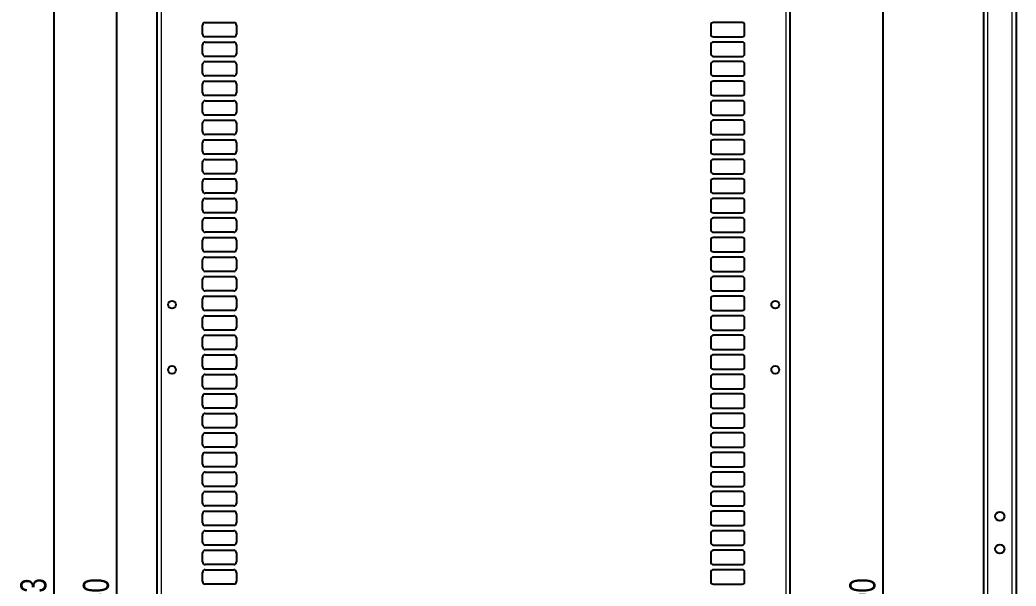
# Model space of a CAD drawing. Header units: millimetres. Extents: x -620 to 849, y 148 to 1992.
# Drawn here: x -620 to 144, y 1124 to 1558 of the extents above; entities that cross this region are included whole.
import ezdxf

# ---------------------------------------------------------------- set-up
doc = ezdxf.new("R2010")
doc.units = ezdxf.units.MM
doc.layers.add('FORMAT', color=7, linetype='Continuous')
doc.styles.add('SLDTEXTSTYLE0', font='TXT', dxfattribs={"width": 0.75})
doc.dimstyles.new('SLDDIMSTYLE0', dxfattribs={"dimtxt": 20, "dimasz": 10, "dimexe": 0, "dimexo": 0.0625, "dimgap": 5, "dimtad": 2, "dimdec": 1, "dimrnd": 1e-09, "dimzin": 12, "dimdsep": 46, "dimtxsty": 'SLDTEXTSTYLE0', "dimsah": 1, "dimcen": 0.09, "dimadec": 0, "dimazin": 3, "dimtfac": 1, "dimtofl": 0, "dimtmove": 0, "dimatfit": 3, "dimfxl": 0, "dimfrac": 2, "dimtolj": 1, "dimtzin": 12, "dimarcsym": 0})

# ---------------------------------------------------------------- blocks, each defined once
blk = doc.blocks.new('_D')
at = {"layer": 'FORMAT'}
for p, q in [((-486.4, 1856.06), (-595.04, 1856.06)), ((-594.04, 1856.06), (-594.04, 373.04)), ((-486.4, 373.04), (-595.04, 373.04))]:
    blk.add_line(p, q, dxfattribs=at)
for points in [[(-594.04, 1856.06), (-595.58, 1846.06), (-592.5, 1846.06)], [(-594.04, 373.04), (-592.5, 383.04), (-595.58, 383.04)]]:
    blk.add_solid(points, dxfattribs=at)
at = {"layer": 'FORMAT', "insert": (-619.82, 1085), "char_height": 20, "attachment_point": 1, "rotation": 90, "style": 'SLDTEXTSTYLE0'}
blk.add_mtext('1483', dxfattribs=at)
blk = doc.blocks.new('_D_2')
at = {"layer": 'FORMAT'}
for p, q in [((-40.38, 1764.55), (43.26, 1764.55)), ((42.26, 1764.55), (42.26, 464.55)), ((-40.38, 464.55), (43.26, 464.55))]:
    blk.add_line(p, q, dxfattribs=at)
for points in [[(42.26, 1764.55), (40.72, 1754.55), (43.8, 1754.55)], [(42.26, 464.55), (43.8, 474.55), (40.72, 474.55)]]:
    blk.add_solid(points, dxfattribs=at)
at = {"layer": 'FORMAT', "insert": (16.48, 1085), "char_height": 20, "attachment_point": 1, "rotation": 90, "style": 'SLDTEXTSTYLE0'}
blk.add_mtext('1300', dxfattribs=at)
blk = doc.blocks.new('_D_5')
at = {"layer": 'FORMAT'}
for p, q in [((-499.9, 1839.55), (-547.04, 1839.55)), ((-546.04, 1839.55), (-546.04, 389.55)), ((-499.9, 389.55), (-547.04, 389.55))]:
    blk.add_line(p, q, dxfattribs=at)
for points in [[(-546.04, 1839.55), (-547.58, 1829.55), (-544.5, 1829.55)], [(-546.04, 389.55), (-544.5, 399.55), (-547.58, 399.55)]]:
    blk.add_solid(points, dxfattribs=at)
at = {"layer": 'FORMAT', "insert": (-571.82, 1085), "char_height": 20, "attachment_point": 1, "rotation": 90, "style": 'SLDTEXTSTYLE0'}
blk.add_mtext('1450', dxfattribs=at)

msp = doc.modelspace()

# ---------------------------------------------------------------- linework, layer by layer
at = {"color": 7, "linetype": 'Continuous', "lineweight": 25}
for p, q in [((-514.89, 373.05), (-514.89, 1856.05)), ((-28.89, 373.05), (-28.89, 1856.05)), ((144.44, 1856.05), (144.44, 384.43)), ((119.44, 1826.85), (119.44, 392.05)), ((-479.89, 1547.05), (-479.89, 1554.05)), ((-477.89, 1556.05), (-455.89, 1556.05)), ((-453.89, 1554.05), (-453.89, 1547.05)), ((-89.89, 1554.05), (-89.89, 1547.05)), ((-65.89, 1556.05), (-87.89, 1556.05)), ((-63.89, 1547.05), (-63.89, 1554.05)), ((-455.89, 1545.05), (-477.89, 1545.05)), ((-87.89, 1545.05), (-65.89, 1545.05)), ((-479.89, 1532.05), (-479.89, 1539.05)), ((-477.89, 1541.05), (-455.89, 1541.05)), ((-453.89, 1539.05), (-453.89, 1532.05)), ((-89.89, 1539.05), (-89.89, 1532.05)), ((-65.89, 1541.05), (-87.89, 1541.05)), ((-63.89, 1532.05), (-63.89, 1539.05)), ((-455.89, 1530.05), (-477.89, 1530.05)), ((-87.89, 1530.05), (-65.89, 1530.05)), ((-479.89, 1517.05), (-479.89, 1524.05)), ((-477.89, 1526.05), (-455.89, 1526.05)), ((-453.89, 1524.05), (-453.89, 1517.05)), ((-89.89, 1524.05), (-89.89, 1517.05)), ((-65.89, 1526.05), (-87.89, 1526.05)), ((-63.89, 1517.05), (-63.89, 1524.05)), ((-455.89, 1515.05), (-477.89, 1515.05)), ((-87.89, 1515.05), (-65.89, 1515.05)), ((-479.89, 1502.05), (-479.89, 1509.05)), ((-477.89, 1511.05), (-455.89, 1511.05)), ((-453.89, 1509.05), (-453.89, 1502.05)), ((-89.89, 1509.05), (-89.89, 1502.05)), ((-65.89, 1511.05), (-87.89, 1511.05)), ((-63.89, 1502.05), (-63.89, 1509.05)), ((-455.89, 1500.05), (-477.89, 1500.05)), ((-87.89, 1500.05), (-65.89, 1500.05)), ((-479.89, 1487.05), (-479.89, 1494.05)), ((-477.89, 1496.05), (-455.89, 1496.05)), ((-453.89, 1494.05), (-453.89, 1487.05)), ((-89.89, 1494.05), (-89.89, 1487.05)), ((-65.89, 1496.05), (-87.89, 1496.05)), ((-63.89, 1487.05), (-63.89, 1494.05)), ((-455.89, 1485.05), (-477.89, 1485.05)), ((-87.89, 1485.05), (-65.89, 1485.05)), ((-479.89, 1472.05), (-479.89, 1479.05)), ((-477.89, 1481.05), (-455.89, 1481.05)), ((-453.89, 1479.05), (-453.89, 1472.05)), ((-89.89, 1479.05), (-89.89, 1472.05)), ((-65.89, 1481.05), (-87.89, 1481.05)), ((-63.89, 1472.05), (-63.89, 1479.05)), ((-455.89, 1470.05), (-477.89, 1470.05)), ((-87.89, 1470.05), (-65.89, 1470.05)), ((-479.89, 1457.05), (-479.89, 1464.05)), ((-477.89, 1466.05), (-455.89, 1466.05)), ((-453.89, 1464.05), (-453.89, 1457.05)), ((-89.89, 1464.05), (-89.89, 1457.05)), ((-65.89, 1466.05), (-87.89, 1466.05)), ((-63.89, 1457.05), (-63.89, 1464.05)), ((-455.89, 1455.05), (-477.89, 1455.05)), ((-87.89, 1455.05), (-65.89, 1455.05)), ((-479.89, 1442.05), (-479.89, 1449.05)), ((-477.89, 1451.05), (-455.89, 1451.05)), ((-453.89, 1449.05), (-453.89, 1442.05)), ((-89.89, 1449.05), (-89.89, 1442.05)), ((-65.89, 1451.05), (-87.89, 1451.05)), ((-63.89, 1442.05), (-63.89, 1449.05)), ((-455.89, 1440.05), (-477.89, 1440.05)), ((-87.89, 1440.05), (-65.89, 1440.05)), ((-479.89, 1427.05), (-479.89, 1434.05)), ((-477.89, 1436.05), (-455.89, 1436.05)), ((-453.89, 1434.05), (-453.89, 1427.05)), ((-89.89, 1434.05), (-89.89, 1427.05)), ((-65.89, 1436.05), (-87.89, 1436.05)), ((-63.89, 1427.05), (-63.89, 1434.05)), ((-455.89, 1425.05), (-477.89, 1425.05)), ((-87.89, 1425.05), (-65.89, 1425.05)), ((-479.89, 1412.05), (-479.89, 1419.05)), ((-477.89, 1421.05), (-455.89, 1421.05)), ((-453.89, 1419.05), (-453.89, 1412.05)), ((-89.89, 1419.05), (-89.89, 1412.05)), ((-65.89, 1421.05), (-87.89, 1421.05)), ((-63.89, 1412.05), (-63.89, 1419.05)), ((-455.89, 1410.05), (-477.89, 1410.05)), ((-87.89, 1410.05), (-65.89, 1410.05)), ((-479.89, 1397.05), (-479.89, 1404.05)), ((-477.89, 1406.05), (-455.89, 1406.05)), ((-453.89, 1404.05), (-453.89, 1397.05)), ((-89.89, 1404.05), (-89.89, 1397.05)), ((-65.89, 1406.05), (-87.89, 1406.05)), ((-63.89, 1397.05), (-63.89, 1404.05)), ((-455.89, 1395.05), (-477.89, 1395.05)), ((-87.89, 1395.05), (-65.89, 1395.05)), ((-479.89, 1382.05), (-479.89, 1389.05)), ((-477.89, 1391.05), (-455.89, 1391.05)), ((-453.89, 1389.05), (-453.89, 1382.05)), ((-89.89, 1389.05), (-89.89, 1382.05)), ((-65.89, 1391.05), (-87.89, 1391.05)), ((-63.89, 1382.05), (-63.89, 1389.05)), ((-455.89, 1380.05), (-477.89, 1380.05)), ((-87.89, 1380.05), (-65.89, 1380.05)), ((-479.89, 1367.05), (-479.89, 1374.05)), ((-477.89, 1376.05), (-455.89, 1376.05)), ((-453.89, 1374.05), (-453.89, 1367.05)), ((-89.89, 1374.05), (-89.89, 1367.05)), ((-65.89, 1376.05), (-87.89, 1376.05)), ((-63.89, 1367.05), (-63.89, 1374.05)), ((-455.89, 1365.05), (-477.89, 1365.05)), ((-477.89, 1361.05), (-455.89, 1361.05)), ((-87.89, 1365.05), (-65.89, 1365.05)), ((-65.89, 1361.05), (-87.89, 1361.05)), ((-479.89, 1352.05), (-479.89, 1359.05)), ((-453.89, 1359.05), (-453.89, 1352.05)), ((-89.89, 1359.05), (-89.89, 1352.05)), ((-63.89, 1352.05), (-63.89, 1359.05)), ((-455.89, 1350.05), (-477.89, 1350.05)), ((-477.89, 1346.05), (-455.89, 1346.05)), ((-87.89, 1350.05), (-65.89, 1350.05)), ((-65.89, 1346.05), (-87.89, 1346.05)), ((-479.89, 1337.05), (-479.89, 1344.05)), ((-453.89, 1344.05), (-453.89, 1337.05)), ((-89.89, 1344.05), (-89.89, 1337.05)), ((-63.89, 1337.05), (-63.89, 1344.05)), ((-455.89, 1335.05), (-477.89, 1335.05)), ((-477.89, 1331.05), (-455.89, 1331.05)), ((-87.89, 1335.05), (-65.89, 1335.05)), ((-65.89, 1331.05), (-87.89, 1331.05)), ((-479.89, 1322.05), (-479.89, 1329.05)), ((-453.89, 1329.05), (-453.89, 1322.05)), ((-89.89, 1329.05), (-89.89, 1322.05)), ((-63.89, 1322.05), (-63.89, 1329.05)), ((-455.89, 1320.05), (-477.89, 1320.05)), ((-477.89, 1316.05), (-455.89, 1316.05)), ((-87.89, 1320.05), (-65.89, 1320.05)), ((-65.89, 1316.05), (-87.89, 1316.05)), ((-479.89, 1307.05), (-479.89, 1314.05)), ((-453.89, 1314.05), (-453.89, 1307.05)), ((-89.89, 1314.05), (-89.89, 1307.05)), ((-63.89, 1307.05), (-63.89, 1314.05)), ((-455.89, 1305.05), (-477.89, 1305.05)), ((-477.89, 1301.05), (-455.89, 1301.05)), ((-87.89, 1305.05), (-65.89, 1305.05)), ((-65.89, 1301.05), (-87.89, 1301.05)), ((-479.89, 1292.05), (-479.89, 1299.05)), ((-453.89, 1299.05), (-453.89, 1292.05)), ((-89.89, 1299.05), (-89.89, 1292.05)), ((-63.89, 1292.05), (-63.89, 1299.05)), ((-455.89, 1290.05), (-477.89, 1290.05)), ((-477.89, 1286.05), (-455.89, 1286.05)), ((-87.89, 1290.05), (-65.89, 1290.05)), ((-65.89, 1286.05), (-87.89, 1286.05)), ((-479.89, 1277.05), (-479.89, 1284.05)), ((-453.89, 1284.05), (-453.89, 1277.05)), ((-89.89, 1284.05), (-89.89, 1277.05)), ((-63.89, 1277.05), (-63.89, 1284.05)), ((-455.89, 1275.05), (-477.89, 1275.05)), ((-477.89, 1271.05), (-455.89, 1271.05)), ((-87.89, 1275.05), (-65.89, 1275.05)), ((-65.89, 1271.05), (-87.89, 1271.05)), ((-479.89, 1262.05), (-479.89, 1269.05)), ((-453.89, 1269.05), (-453.89, 1262.05)), ((-89.89, 1269.05), (-89.89, 1262.05)), ((-63.89, 1262.05), (-63.89, 1269.05)), ((-479.89, 1247.05), (-479.89, 1254.05)), ((-455.89, 1260.05), (-477.89, 1260.05)), ((-477.89, 1256.05), (-455.89, 1256.05)), ((-453.89, 1254.05), (-453.89, 1247.05)), ((-89.89, 1254.05), (-89.89, 1247.05)), ((-87.89, 1260.05), (-65.89, 1260.05)), ((-65.89, 1256.05), (-87.89, 1256.05)), ((-63.89, 1247.05), (-63.89, 1254.05)), ((-479.89, 1232.05), (-479.89, 1239.05)), ((-455.89, 1245.05), (-477.89, 1245.05)), ((-477.89, 1241.05), (-455.89, 1241.05)), ((-453.89, 1239.05), (-453.89, 1232.05)), ((-89.89, 1239.05), (-89.89, 1232.05)), ((-87.89, 1245.05), (-65.89, 1245.05)), ((-65.89, 1241.05), (-87.89, 1241.05)), ((-63.89, 1232.05), (-63.89, 1239.05)), ((-479.89, 1217.05), (-479.89, 1224.05)), ((-455.89, 1230.05), (-477.89, 1230.05)), ((-477.89, 1226.05), (-455.89, 1226.05)), ((-453.89, 1224.05), (-453.89, 1217.05)), ((-89.89, 1224.05), (-89.89, 1217.05)), ((-87.89, 1230.05), (-65.89, 1230.05)), ((-65.89, 1226.05), (-87.89, 1226.05)), ((-63.89, 1217.05), (-63.89, 1224.05)), ((-479.89, 1202.05), (-479.89, 1209.05)), ((-455.89, 1215.05), (-477.89, 1215.05)), ((-477.89, 1211.05), (-455.89, 1211.05)), ((-453.89, 1209.05), (-453.89, 1202.05)), ((-89.89, 1209.05), (-89.89, 1202.05)), ((-87.89, 1215.05), (-65.89, 1215.05)), ((-65.89, 1211.05), (-87.89, 1211.05)), ((-63.89, 1202.05), (-63.89, 1209.05)), ((-479.89, 1187.05), (-479.89, 1194.05)), ((-455.89, 1200.05), (-477.89, 1200.05)), ((-477.89, 1196.05), (-455.89, 1196.05)), ((-453.89, 1194.05), (-453.89, 1187.05)), ((-89.89, 1194.05), (-89.89, 1187.05)), ((-87.89, 1200.05), (-65.89, 1200.05)), ((-65.89, 1196.05), (-87.89, 1196.05)), ((-63.89, 1187.05), (-63.89, 1194.05)), ((-479.89, 1172.05), (-479.89, 1179.05)), ((-455.89, 1185.05), (-477.89, 1185.05)), ((-477.89, 1181.05), (-455.89, 1181.05)), ((-453.89, 1179.05), (-453.89, 1172.05)), ((-89.89, 1179.05), (-89.89, 1172.05)), ((-87.89, 1185.05), (-65.89, 1185.05)), ((-65.89, 1181.05), (-87.89, 1181.05)), ((-63.89, 1172.05), (-63.89, 1179.05)), ((-455.89, 1170.05), (-477.89, 1170.05)), ((-87.89, 1170.05), (-65.89, 1170.05)), ((-479.89, 1157.05), (-479.89, 1164.05)), ((-477.89, 1166.05), (-455.89, 1166.05)), ((-453.89, 1164.05), (-453.89, 1157.05)), ((-89.89, 1164.05), (-89.89, 1157.05)), ((-65.89, 1166.05), (-87.89, 1166.05)), ((-63.89, 1157.05), (-63.89, 1164.05)), ((-455.89, 1155.05), (-477.89, 1155.05)), ((-87.89, 1155.05), (-65.89, 1155.05)), ((-479.89, 1142.05), (-479.89, 1149.05)), ((-477.89, 1151.05), (-455.89, 1151.05)), ((-453.89, 1149.05), (-453.89, 1142.05)), ((-89.89, 1149.05), (-89.89, 1142.05)), ((-65.89, 1151.05), (-87.89, 1151.05)), ((-63.89, 1142.05), (-63.89, 1149.05)), ((-455.89, 1140.05), (-477.89, 1140.05)), ((-87.89, 1140.05), (-65.89, 1140.05)), ((-479.89, 1127.05), (-479.89, 1134.05)), ((-477.89, 1136.05), (-455.89, 1136.05)), ((-453.89, 1134.05), (-453.89, 1127.05)), ((-89.89, 1134.05), (-89.89, 1127.05)), ((-65.89, 1136.05), (-87.89, 1136.05)), ((-63.89, 1127.05), (-63.89, 1134.05)), ((-455.89, 1125.05), (-477.89, 1125.05)), ((-87.89, 1125.05), (-65.89, 1125.05))]:
    msp.add_line(p, q, dxfattribs=at)
at = {"color": 8, "linetype": 'Continuous', "lineweight": 18}
for p, q in [((-511.79, 1856.05), (-511.79, 373.05)), ((-31.99, 373.05), (-31.99, 1856.05)), ((122.54, 1856.05), (122.54, 396.68)), ((141.34, 381.53), (141.34, 1856.05))]:
    msp.add_line(p, q, dxfattribs=at)
at = {"color": 7, "linetype": 'Continuous', "lineweight": 25}
for centre, radius in [((-503.39, 1339.55), 3), ((-40.39, 1339.55), 3), ((-503.39, 1289.55), 3), ((-40.39, 1289.55), 3), ((131.94, 1177.05), 3.5), ((131.94, 1152.05), 3.5)]:
    msp.add_circle(centre, radius, dxfattribs=at)
for centre, start, end in [((-477.89, 1554.05), 90, 180), ((-455.89, 1554.05), 0, 90), ((-87.89, 1554.05), 90, 180), ((-65.89, 1554.05), 0, 90), ((-477.89, 1547.05), 180, 270), ((-455.89, 1547.05), 270, 0), ((-87.89, 1547.05), 180, 270), ((-65.89, 1547.05), 270, 0), ((-477.89, 1539.05), 90, 180), ((-455.89, 1539.05), 0, 90), ((-87.89, 1539.05), 90, 180), ((-65.89, 1539.05), 0, 90), ((-477.89, 1532.05), 180, 270), ((-455.89, 1532.05), 270, 0), ((-87.89, 1532.05), 180, 270), ((-65.89, 1532.05), 270, 0), ((-477.89, 1524.05), 90, 180), ((-455.89, 1524.05), 0, 90), ((-87.89, 1524.05), 90, 180), ((-65.89, 1524.05), 0, 90), ((-477.89, 1517.05), 180, 270), ((-455.89, 1517.05), 270, 0), ((-87.89, 1517.05), 180, 270), ((-65.89, 1517.05), 270, 0), ((-477.89, 1509.05), 90, 180), ((-455.89, 1509.05), 0, 90), ((-87.89, 1509.05), 90, 180), ((-65.89, 1509.05), 0, 90), ((-477.89, 1502.05), 180, 270), ((-455.89, 1502.05), 270, 0), ((-87.89, 1502.05), 180, 270), ((-65.89, 1502.05), 270, 0), ((-477.89, 1494.05), 90, 180), ((-455.89, 1494.05), 0, 90), ((-87.89, 1494.05), 90, 180), ((-65.89, 1494.05), 0, 90), ((-477.89, 1487.05), 180, 270), ((-455.89, 1487.05), 270, 0), ((-87.89, 1487.05), 180, 270), ((-65.89, 1487.05), 270, 0), ((-477.89, 1479.05), 90, 180), ((-455.89, 1479.05), 0, 90), ((-87.89, 1479.05), 90, 180), ((-65.89, 1479.05), 0, 90), ((-477.89, 1472.05), 180, 270), ((-455.89, 1472.05), 270, 0), ((-87.89, 1472.05), 180, 270), ((-65.89, 1472.05), 270, 0), ((-477.89, 1464.05), 90, 180), ((-455.89, 1464.05), 0, 90), ((-87.89, 1464.05), 90, 180), ((-65.89, 1464.05), 0, 90), ((-477.89, 1457.05), 180, 270), ((-455.89, 1457.05), 270, 0), ((-87.89, 1457.05), 180, 270), ((-65.89, 1457.05), 270, 0), ((-477.89, 1449.05), 90, 180), ((-455.89, 1449.05), 0, 90), ((-87.89, 1449.05), 90, 180), ((-65.89, 1449.05), 0, 90), ((-477.89, 1442.05), 180, 270), ((-455.89, 1442.05), 270, 0), ((-87.89, 1442.05), 180, 270), ((-65.89, 1442.05), 270, 0), ((-477.89, 1434.05), 90, 180), ((-455.89, 1434.05), 0, 90), ((-87.89, 1434.05), 90, 180), ((-65.89, 1434.05), 0, 90), ((-477.89, 1427.05), 180, 270), ((-455.89, 1427.05), 270, 0), ((-87.89, 1427.05), 180, 270), ((-65.89, 1427.05), 270, 0), ((-477.89, 1419.05), 90, 180), ((-455.89, 1419.05), 0, 90), ((-87.89, 1419.05), 90, 180), ((-65.89, 1419.05), 0, 90), ((-477.89, 1412.05), 180, 270), ((-455.89, 1412.05), 270, 0), ((-87.89, 1412.05), 180, 270), ((-65.89, 1412.05), 270, 0), ((-477.89, 1404.05), 90, 180), ((-455.89, 1404.05), 0, 90), ((-87.89, 1404.05), 90, 180), ((-65.89, 1404.05), 0, 90), ((-477.89, 1397.05), 180, 270), ((-455.89, 1397.05), 270, 0), ((-87.89, 1397.05), 180, 270), ((-65.89, 1397.05), 270, 0), ((-477.89, 1389.05), 90, 180), ((-455.89, 1389.05), 0, 90), ((-87.89, 1389.05), 90, 180), ((-65.89, 1389.05), 0, 90), ((-477.89, 1382.05), 180, 270), ((-455.89, 1382.05), 270, 0), ((-87.89, 1382.05), 180, 270), ((-65.89, 1382.05), 270, 0), ((-477.89, 1374.05), 90, 180), ((-455.89, 1374.05), 0, 90), ((-87.89, 1374.05), 90, 180), ((-65.89, 1374.05), 0, 90), ((-477.89, 1367.05), 180, 270), ((-477.89, 1359.05), 90, 180), ((-455.89, 1367.05), 270, 0), ((-455.89, 1359.05), 0, 90), ((-87.89, 1367.05), 180, 270), ((-87.89, 1359.05), 90, 180), ((-65.89, 1367.05), 270, 0), ((-65.89, 1359.05), 0, 90), ((-477.89, 1352.05), 180, 270), ((-477.89, 1344.05), 90, 180), ((-455.89, 1352.05), 270, 0), ((-455.89, 1344.05), 0, 90), ((-87.89, 1352.05), 180, 270), ((-87.89, 1344.05), 90, 180), ((-65.89, 1352.05), 270, 0), ((-65.89, 1344.05), 0, 90), ((-477.89, 1337.05), 180, 270), ((-477.89, 1329.05), 90, 180), ((-455.89, 1337.05), 270, 0), ((-455.89, 1329.05), 0, 90), ((-87.89, 1337.05), 180, 270), ((-87.89, 1329.05), 90, 180), ((-65.89, 1337.05), 270, 0), ((-65.89, 1329.05), 0, 90), ((-477.89, 1322.05), 180, 270), ((-477.89, 1314.05), 90, 180), ((-455.89, 1322.05), 270, 0), ((-455.89, 1314.05), 0, 90), ((-87.89, 1322.05), 180, 270), ((-87.89, 1314.05), 90, 180), ((-65.89, 1322.05), 270, 0), ((-65.89, 1314.05), 0, 90), ((-477.89, 1307.05), 180, 270), ((-477.89, 1299.05), 90, 180), ((-455.89, 1307.05), 270, 0), ((-455.89, 1299.05), 0, 90), ((-87.89, 1307.05), 180, 270), ((-87.89, 1299.05), 90, 180), ((-65.89, 1307.05), 270, 0), ((-65.89, 1299.05), 0, 90), ((-477.89, 1292.05), 180, 270), ((-477.89, 1284.05), 90, 180), ((-455.89, 1292.05), 270, 0), ((-455.89, 1284.05), 0, 90), ((-87.89, 1292.05), 180, 270), ((-87.89, 1284.05), 90, 180), ((-65.89, 1292.05), 270, 0), ((-65.89, 1284.05), 0, 90), ((-477.89, 1277.05), 180, 270), ((-455.89, 1277.05), 270, 0), ((-87.89, 1277.05), 180, 270), ((-65.89, 1277.05), 270, 0), ((-477.89, 1269.05), 90, 180), ((-455.89, 1269.05), 0, 90), ((-87.89, 1269.05), 90, 180), ((-65.89, 1269.05), 0, 90), ((-477.89, 1262.05), 180, 270), ((-455.89, 1262.05), 270, 0), ((-87.89, 1262.05), 180, 270), ((-65.89, 1262.05), 270, 0), ((-477.89, 1254.05), 90, 180), ((-455.89, 1254.05), 0, 90), ((-87.89, 1254.05), 90, 180), ((-65.89, 1254.05), 0, 90), ((-477.89, 1247.05), 180, 270), ((-455.89, 1247.05), 270, 0), ((-87.89, 1247.05), 180, 270), ((-65.89, 1247.05), 270, 0), ((-477.89, 1239.05), 90, 180), ((-455.89, 1239.05), 0, 90), ((-87.89, 1239.05), 90, 180), ((-65.89, 1239.05), 0, 90), ((-477.89, 1232.05), 180, 270), ((-455.89, 1232.05), 270, 0), ((-87.89, 1232.05), 180, 270), ((-65.89, 1232.05), 270, 0), ((-477.89, 1224.05), 90, 180), ((-455.89, 1224.05), 0, 90), ((-87.89, 1224.05), 90, 180), ((-65.89, 1224.05), 0, 90), ((-477.89, 1217.05), 180, 270), ((-455.89, 1217.05), 270, 0), ((-87.89, 1217.05), 180, 270), ((-65.89, 1217.05), 270, 0), ((-477.89, 1209.05), 90, 180), ((-455.89, 1209.05), 0, 90), ((-87.89, 1209.05), 90, 180), ((-65.89, 1209.05), 0, 90), ((-477.89, 1202.05), 180, 270), ((-455.89, 1202.05), 270, 0), ((-87.89, 1202.05), 180, 270), ((-65.89, 1202.05), 270, 0), ((-477.89, 1194.05), 90, 180), ((-455.89, 1194.05), 0, 90), ((-87.89, 1194.05), 90, 180), ((-65.89, 1194.05), 0, 90), ((-477.89, 1187.05), 180, 270), ((-455.89, 1187.05), 270, 0), ((-87.89, 1187.05), 180, 270), ((-65.89, 1187.05), 270, 0), ((-477.89, 1179.05), 90, 180), ((-455.89, 1179.05), 0, 90), ((-87.89, 1179.05), 90, 180), ((-65.89, 1179.05), 0, 90), ((-477.89, 1172.05), 180, 270), ((-455.89, 1172.05), 270, 0), ((-87.89, 1172.05), 180, 270), ((-65.89, 1172.05), 270, 0), ((-477.89, 1164.05), 90, 180), ((-455.89, 1164.05), 0, 90), ((-87.89, 1164.05), 90, 180), ((-65.89, 1164.05), 0, 90), ((-477.89, 1157.05), 180, 270), ((-455.89, 1157.05), 270, 0), ((-87.89, 1157.05), 180, 270), ((-65.89, 1157.05), 270, 0), ((-477.89, 1149.05), 90, 180), ((-455.89, 1149.05), 0, 90), ((-87.89, 1149.05), 90, 180), ((-65.89, 1149.05), 0, 90), ((-477.89, 1142.05), 180, 270), ((-455.89, 1142.05), 270, 0), ((-87.89, 1142.05), 180, 270), ((-65.89, 1142.05), 270, 0), ((-477.89, 1134.05), 90, 180), ((-455.89, 1134.05), 0, 90), ((-87.89, 1134.05), 90, 180), ((-65.89, 1134.05), 0, 90), ((-477.89, 1127.05), 180, 270), ((-455.89, 1127.05), 270, 0), ((-87.89, 1127.05), 180, 270), ((-65.89, 1127.05), 270, 0)]:
    msp.add_arc(centre, 2, start, end, dxfattribs=at)

# ---------------------------------------------------------------- dimensions: what is measured, and where the dimension line sits
at = {"layer": 'FORMAT'}
for base, p1, p2, picture, middle in [((-594.04, 373.04), (-486.39, 1856.06), (-486.39, 373.04), '_D', (-594.04, 1114.55)), ((-546.04, 389.55), (-499.89, 1839.55), (-499.89, 389.55), '_D_5', (-546.04, 1114.55)), ((42.26, 464.55), (-40.39, 1764.55), (-40.39, 464.55), '_D_2', (42.26, 1114.55))]:
    dim = msp.add_linear_dim(base=base, p1=p1, p2=p2, angle=90, dimstyle='SLDDIMSTYLE0', dxfattribs=at)
    dim.commit()
    dim.dimension.update_dxf_attribs({"geometry": picture, "text_midpoint": middle, "dimtype": 160})

doc.saveas('drawing.dxf')
